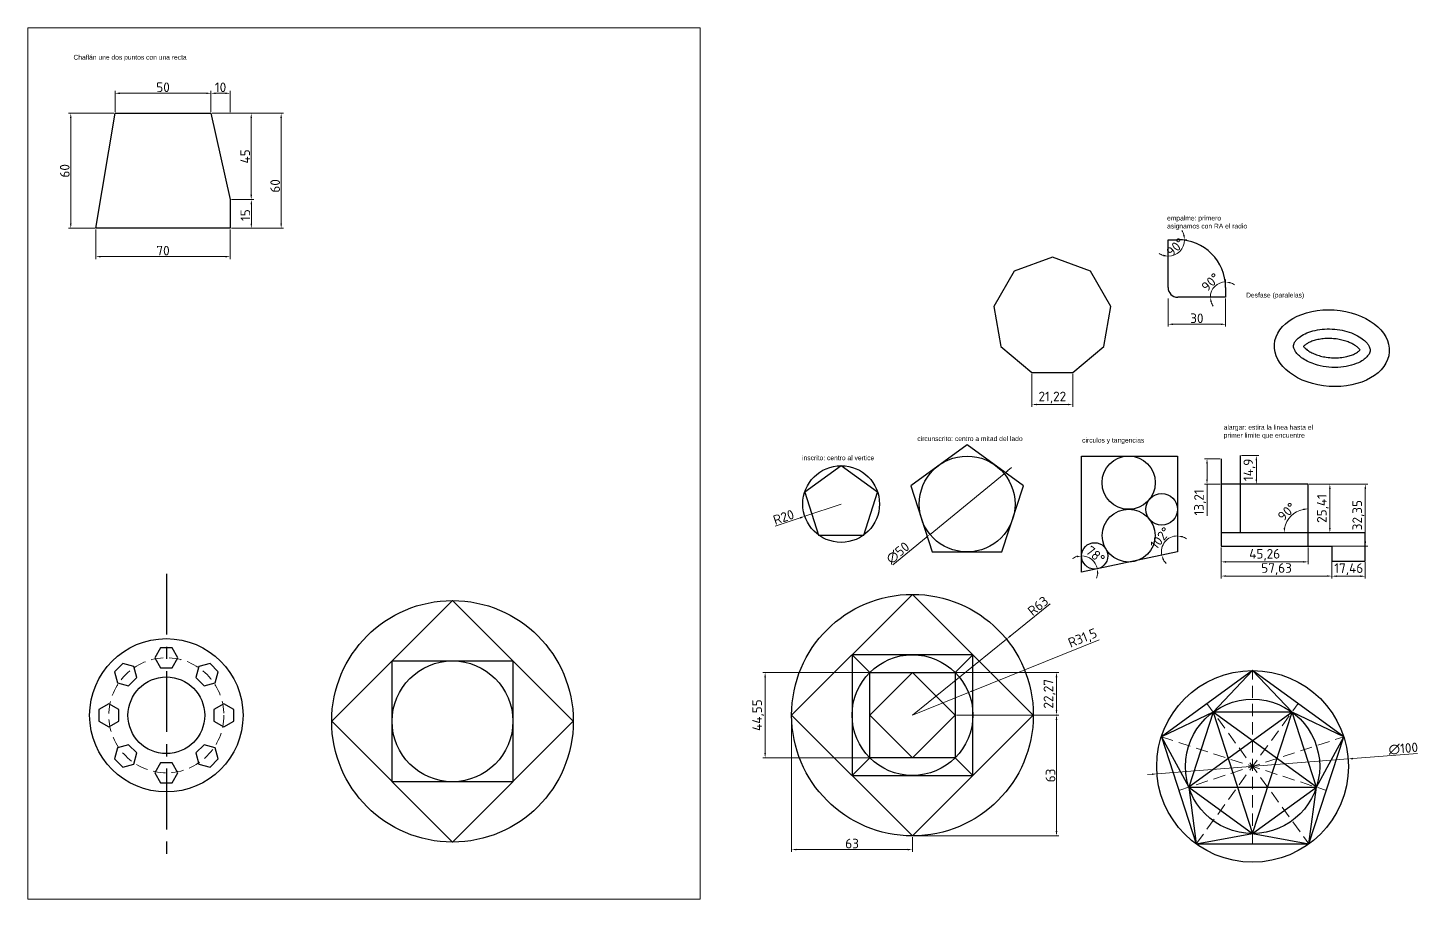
# Model space of a CAD drawing. Header units: millimetres. Extents: x 170 to 2467, y 1 to 695.
# Drawn here: x 758 to 1485, y 30 to 485 of the extents above; entities that cross this region are included whole.
import ezdxf

# ---------------------------------------------------------------- set-up
doc = ezdxf.new("R2010")
doc.units = ezdxf.units.MM
doc.linetypes.add('CENTRO', pattern=[50.8, 31.75, -6.35, 6.35, -6.35])
doc.linetypes.add('LÍNEAS_OCULTAS', pattern=[9.525, 6.35, -3.175])
for name, color, linetype, lineweight in [('Acotacion', 1, 'Continuous', 5), ('formato', 2, 'Continuous', 9), ('Linea Oculta Invisible', 254, 'LÍNEAS_OCULTAS', 20), ('Linea Visible', 7, 'Continuous', 30)]:
    doc.layers.add(name, color=color, linetype=linetype, lineweight=lineweight)
doc.layers.add('Lineas de eje', color=3, linetype='CENTRO')
doc.styles.add('Estilo1', font='arial.ttf')
doc.styles.add('Estilo2', font='ISOCPEUR Regular.ttf')
doc.styles.get("Standard").update_dxf_attribs({"font": 'arial.ttf'})
doc.dimstyles.new('Medios 1-1', dxfattribs={"dimtxt": 5, "dimasz": 2.5, "dimexe": 1.25, "dimexo": 0.625, "dimtad": 1, "dimzin": 9, "dimtxsty": 'Estilo2', "dimcen": 2.5, "dimclrd": 256, "dimclre": 256, "dimclrt": 4, "dimadec": 0, "dimazin": 2, "dimtfac": 1, "dimtmove": 0, "dimatfit": 3, "dimfxl": 1, "dimlwd": -1, "dimlwe": -1, "dimarcsym": 1})

# ---------------------------------------------------------------- blocks, each defined once
blk = doc.blocks.new('*U1')
at = {"layer": 'Lineas de eje'}
blk.add_lwpolyline([(-3, 5.2), (-6, 0), (-3, -5.2), (3, -5.2), (6, 0), (3, 5.2)], close=True, dxfattribs=at)
blk = doc.blocks.new('*U2')
at = {"layer": 'Linea Visible', "color": 0, "linetype": 'ByBlock', "lineweight": -2, "transparency": 16777216}
for p, rotation in [((879.57, 4359.47), 45.00000000000001), ((922, 4359.47), 314.9999999999999), ((870.79, 4338.26), 90), ((930.79, 4338.26), 269.9999999999999), ((879.57, 4317.05), 135), ((922, 4317.05), 225), ((900.79, 4308.26), 180)]:
    blk.add_blockref('*U1', p, dxfattribs=dict(at, rotation=rotation))
blk.add_blockref('*U1', (900.79, 4368.26), dxfattribs=at)
blk = doc.blocks.new('*D3')
at = {"layer": 'Acotacion', "transparency": 16777216}
for p, q in [((1353, 343.75), (1353, 329.02)), ((1383, 343.75), (1383, 329.02)), ((1380.5, 330.27), (1355.5, 330.27))]:
    blk.add_line(p, q, dxfattribs=at)
for points in [[(1355.5, 330.68), (1355.5, 329.85), (1353, 330.27)], [(1380.5, 330.68), (1380.5, 329.85), (1383, 330.27)]]:
    blk.add_solid(points, dxfattribs=at)
at = {"layer": 'Defpoints', "color": 0, "transparency": 16777216}
for p in [(1353, 344.38), (1383, 344.38), (1353, 330.27)]:
    blk.add_point(p, dxfattribs=at)
at = {"layer": 'Acotacion', "color": 4, "transparency": 16777216, "insert": (1368, 333.39), "char_height": 5, "attachment_point": 5, "style": 'Estilo2'}
blk.add_mtext('30', dxfattribs=at)
blk = doc.blocks.new('*D4')
at = {"layer": 'Acotacion', "transparency": 16777216}
for p, q in [((1282.03, 304.4), (1282.03, 287.15)), ((1303.24, 304.4), (1303.24, 287.15)), ((1284.53, 288.4), (1300.74, 288.4))]:
    blk.add_line(p, q, dxfattribs=at)
for points in [[(1284.53, 288.81), (1284.53, 287.98), (1282.03, 288.4)], [(1300.74, 288.81), (1300.74, 287.98), (1303.24, 288.4)]]:
    blk.add_solid(points, dxfattribs=at)
at = {"layer": 'Defpoints', "color": 0, "transparency": 16777216}
for p in [(1282.03, 305.02), (1303.24, 305.02), (1303.24, 288.4)]:
    blk.add_point(p, dxfattribs=at)
at = {"layer": 'Acotacion', "color": 4, "transparency": 16777216, "insert": (1292.64, 292.02), "char_height": 5, "attachment_point": 5, "style": 'Estilo2'}
blk.add_mtext('21,22', dxfattribs=at)
blk = doc.blocks.new('*D5')
at = {"layer": 'Acotacion', "transparency": 16777216}
for p, q in [((1182.51, 236.48), (1163.56, 230.09)), ((1148.17, 224.89), (1161.2, 229.29))]:
    blk.add_line(p, q, dxfattribs=at)
blk.add_solid([(1161.06, 229.68), (1161.33, 228.89), (1163.56, 230.09)], dxfattribs=at)
at = {"layer": 'Defpoints', "color": 0, "transparency": 16777216}
for p in [(1182.51, 236.48), (1163.56, 230.09)]:
    blk.add_point(p, dxfattribs=at)
at = {"layer": 'Acotacion', "color": 4, "transparency": 16777216, "insert": (1152.5, 229.65), "char_height": 5, "attachment_point": 5, "rotation": 18.65019, "style": 'Estilo2'}
blk.add_mtext('R20', dxfattribs=at)
blk = doc.blocks.new('*D6')
at = {"layer": 'Acotacion', "transparency": 16777216}
for p, q in [((853.92, 440.94), (853.92, 452.02)), ((856.42, 450.77), (861.42, 450.77)), ((863.92, 440.94), (863.92, 452.02))]:
    blk.add_line(p, q, dxfattribs=at)
for points in [[(856.42, 451.19), (856.42, 450.36), (853.92, 450.77)], [(861.42, 451.19), (861.42, 450.36), (863.92, 450.77)]]:
    blk.add_solid(points, dxfattribs=at)
at = {"layer": 'Defpoints', "color": 0, "transparency": 16777216}
for p in [(863.92, 450.77), (853.92, 440.32), (863.92, 440.32)]:
    blk.add_point(p, dxfattribs=at)
at = {"layer": 'Acotacion', "color": 4, "transparency": 16777216, "insert": (858.92, 453.9), "char_height": 5, "attachment_point": 5, "style": 'Estilo2'}
blk.add_mtext('10', dxfattribs=at)
blk = doc.blocks.new('*D7')
at = {"layer": 'Acotacion', "transparency": 16777216}
for p, q in [((854.54, 440.32), (876.15, 440.32)), ((874.9, 437.82), (874.9, 397.82)), ((864.54, 395.32), (876.15, 395.32))]:
    blk.add_line(p, q, dxfattribs=at)
for points in [[(874.48, 437.82), (875.32, 437.82), (874.9, 440.32)], [(874.48, 397.82), (875.32, 397.82), (874.9, 395.32)]]:
    blk.add_solid(points, dxfattribs=at)
at = {"layer": 'Defpoints', "color": 0, "transparency": 16777216}
for p in [(853.92, 440.32), (863.92, 395.32), (874.9, 395.32)]:
    blk.add_point(p, dxfattribs=at)
at = {"layer": 'Acotacion', "color": 4, "transparency": 16777216, "insert": (871.77, 417.82), "char_height": 5, "attachment_point": 5, "rotation": 90, "style": 'Estilo2'}
blk.add_mtext('45', dxfattribs=at)
blk = doc.blocks.new('*D8')
at = {"layer": 'Acotacion', "transparency": 16777216}
for p, q in [((857.13, 440.32), (891.76, 440.32)), ((890.51, 437.82), (890.51, 382.82)), ((867.13, 380.32), (891.76, 380.32))]:
    blk.add_line(p, q, dxfattribs=at)
for points in [[(890.09, 437.82), (890.93, 437.82), (890.51, 440.32)], [(890.09, 382.82), (890.93, 382.82), (890.51, 380.32)]]:
    blk.add_solid(points, dxfattribs=at)
at = {"layer": 'Defpoints', "color": 0, "transparency": 16777216}
for p in [(856.5, 440.32), (866.5, 380.32), (890.51, 380.32)]:
    blk.add_point(p, dxfattribs=at)
at = {"layer": 'Acotacion', "color": 4, "transparency": 16777216, "insert": (887.38, 402.45), "char_height": 5, "attachment_point": 5, "rotation": 90, "style": 'Estilo2'}
blk.add_mtext('60', dxfattribs=at)
blk = doc.blocks.new('*D9')
at = {"layer": 'Acotacion', "transparency": 16777216}
for p, q in [((864.54, 395.32), (876.22, 395.32)), ((874.97, 392.82), (874.97, 382.82)), ((864.54, 380.32), (876.22, 380.32))]:
    blk.add_line(p, q, dxfattribs=at)
for points in [[(874.56, 392.82), (875.39, 392.82), (874.97, 395.32)], [(874.56, 382.82), (875.39, 382.82), (874.97, 380.32)]]:
    blk.add_solid(points, dxfattribs=at)
at = {"layer": 'Defpoints', "color": 0, "transparency": 16777216}
for p in [(863.92, 395.32), (863.92, 380.32), (874.97, 380.32)]:
    blk.add_point(p, dxfattribs=at)
at = {"layer": 'Acotacion', "color": 4, "transparency": 16777216, "insert": (871.85, 387.2), "char_height": 5, "attachment_point": 5, "rotation": 90, "style": 'Estilo2'}
blk.add_mtext('15', dxfattribs=at)
blk = doc.blocks.new('*D10')
at = {"layer": 'Acotacion', "transparency": 16777216}
for p, q in [((793.92, 379.69), (793.92, 364.3)), ((863.92, 379.69), (863.92, 364.3)), ((796.42, 365.55), (861.42, 365.55))]:
    blk.add_line(p, q, dxfattribs=at)
for points in [[(796.42, 365.97), (796.42, 365.14), (793.92, 365.55)], [(861.42, 365.97), (861.42, 365.14), (863.92, 365.55)]]:
    blk.add_solid(points, dxfattribs=at)
at = {"layer": 'Defpoints', "color": 0, "transparency": 16777216}
for p in [(793.92, 380.32), (863.92, 380.32), (863.92, 365.55)]:
    blk.add_point(p, dxfattribs=at)
at = {"layer": 'Acotacion', "color": 4, "transparency": 16777216, "insert": (828.92, 368.68), "char_height": 5, "attachment_point": 5, "style": 'Estilo2'}
blk.add_mtext('70', dxfattribs=at)
blk = doc.blocks.new('*D11')
at = {"layer": 'Acotacion', "transparency": 16777216}
for p, q in [((803.29, 440.32), (779.56, 440.32)), ((780.81, 382.82), (780.81, 437.82)), ((793.29, 380.32), (779.56, 380.32))]:
    blk.add_line(p, q, dxfattribs=at)
for points in [[(780.39, 437.82), (781.22, 437.82), (780.81, 440.32)], [(780.39, 382.82), (781.22, 382.82), (780.81, 380.32)]]:
    blk.add_solid(points, dxfattribs=at)
at = {"layer": 'Defpoints', "color": 0, "transparency": 16777216}
for p in [(780.81, 440.32), (803.92, 440.32), (793.92, 380.32)]:
    blk.add_point(p, dxfattribs=at)
at = {"layer": 'Acotacion', "color": 4, "transparency": 16777216, "insert": (777.68, 410.32), "char_height": 5, "attachment_point": 5, "rotation": 90, "style": 'Estilo2'}
blk.add_mtext('60', dxfattribs=at)
blk = doc.blocks.new('*D12')
at = {"layer": 'Acotacion', "transparency": 16777216}
for p, q in [((803.92, 440.94), (803.92, 452.02)), ((806.42, 450.77), (851.42, 450.77)), ((853.92, 440.94), (853.92, 452.02))]:
    blk.add_line(p, q, dxfattribs=at)
for points in [[(806.42, 451.19), (806.42, 450.36), (803.92, 450.77)], [(851.42, 451.19), (851.42, 450.36), (853.92, 450.77)]]:
    blk.add_solid(points, dxfattribs=at)
at = {"layer": 'Defpoints', "color": 0, "transparency": 16777216}
for p in [(853.92, 450.77), (803.92, 440.32), (853.92, 440.32)]:
    blk.add_point(p, dxfattribs=at)
at = {"layer": 'Acotacion', "color": 4, "transparency": 16777216, "insert": (828.92, 453.9), "char_height": 5, "attachment_point": 5, "style": 'Estilo2'}
blk.add_mtext('50', dxfattribs=at)
blk = doc.blocks.new('*D13')
at = {"layer": 'Acotacion', "transparency": 16777216}
for p, q in [((1269.49, 253.9), (1271.42, 255.48)), ((1267.55, 252.32), (1228.86, 220.65)), ((1209.52, 204.83), (1226.92, 219.07))]:
    blk.add_line(p, q, dxfattribs=at)
for points in [[(1269.22, 254.22), (1269.75, 253.58), (1267.55, 252.32)], [(1226.66, 219.39), (1227.18, 218.75), (1228.86, 220.65)]]:
    blk.add_solid(points, dxfattribs=at)
at = {"layer": 'Defpoints', "color": 0, "transparency": 16777216}
for p in [(1267.55, 252.32), (1228.86, 220.65)]:
    blk.add_point(p, dxfattribs=at)
at = {"layer": 'Acotacion', "color": 4, "transparency": 16777216, "insert": (1212.08, 210.97), "char_height": 5, "attachment_point": 5, "rotation": 39.28904, "style": 'Estilo2'}
blk.add_mtext('∅50', dxfattribs=at)
blk = doc.blocks.new('*D14')
at = {"layer": 'Acotacion', "transparency": 16777216}
for p, q in [((1291.52, 184.42), (1270.64, 167.54)), ((1219.71, 126.35), (1268.7, 165.97))]:
    blk.add_line(p, q, dxfattribs=at)
blk.add_solid([(1270.38, 167.86), (1270.9, 167.22), (1268.7, 165.97)], dxfattribs=at)
at = {"layer": 'Defpoints', "color": 0, "transparency": 16777216}
for p in [(1268.7, 165.97), (1219.71, 126.35)]:
    blk.add_point(p, dxfattribs=at)
at = {"layer": 'Acotacion', "color": 4, "transparency": 16777216, "insert": (1285.18, 183.32), "char_height": 5, "attachment_point": 5, "rotation": 38.96182, "style": 'Estilo2'}
blk.add_mtext('R63', dxfattribs=at)
blk = doc.blocks.new('*D16')
at = {"layer": 'Acotacion', "transparency": 16777216}
for p, q in [((1380.73, 213.87), (1380.73, 197.65)), ((1438.36, 213.87), (1438.36, 197.65)), ((1383.23, 198.9), (1435.86, 198.9))]:
    blk.add_line(p, q, dxfattribs=at)
for points in [[(1383.23, 199.32), (1383.23, 198.49), (1380.73, 198.9)], [(1435.86, 199.32), (1435.86, 198.49), (1438.36, 198.9)]]:
    blk.add_solid(points, dxfattribs=at)
at = {"layer": 'Defpoints', "color": 0, "transparency": 16777216}
for p in [(1380.73, 214.49), (1438.36, 214.49), (1438.36, 198.9)]:
    blk.add_point(p, dxfattribs=at)
at = {"layer": 'Acotacion', "color": 4, "transparency": 16777216, "insert": (1409.54, 202.53), "char_height": 5, "attachment_point": 5, "style": 'Estilo2'}
blk.add_mtext('57,63', dxfattribs=at)
blk = doc.blocks.new('*D17')
at = {"layer": 'Acotacion', "transparency": 16777216}
for p, q in [((1438.36, 206.07), (1438.36, 197.58)), ((1455.82, 206.07), (1455.82, 197.58)), ((1453.32, 198.83), (1440.86, 198.83))]:
    blk.add_line(p, q, dxfattribs=at)
for points in [[(1440.86, 199.24), (1440.86, 198.41), (1438.36, 198.83)], [(1453.32, 199.24), (1453.32, 198.41), (1455.82, 198.83)]]:
    blk.add_solid(points, dxfattribs=at)
at = {"layer": 'Defpoints', "color": 0, "transparency": 16777216}
for p in [(1438.36, 206.7), (1455.82, 206.7), (1438.36, 198.83)]:
    blk.add_point(p, dxfattribs=at)
at = {"layer": 'Acotacion', "color": 4, "transparency": 16777216, "insert": (1447.2, 202.45), "char_height": 5, "attachment_point": 5, "style": 'Estilo2'}
blk.add_mtext('17,46', dxfattribs=at)
blk = doc.blocks.new('*D22')
at = {"layer": 'Acotacion', "transparency": 16777216}
for p, q in [((1156.71, 125.73), (1156.71, 54.97)), ((1219.71, 62.73), (1219.71, 54.97)), ((1159.21, 56.22), (1217.21, 56.22))]:
    blk.add_line(p, q, dxfattribs=at)
for points in [[(1159.21, 56.63), (1159.21, 55.8), (1156.71, 56.22)], [(1217.21, 56.63), (1217.21, 55.8), (1219.71, 56.22)]]:
    blk.add_solid(points, dxfattribs=at)
at = {"layer": 'Defpoints', "color": 0, "transparency": 16777216}
for p in [(1156.71, 126.35), (1219.71, 63.35), (1219.71, 56.22)]:
    blk.add_point(p, dxfattribs=at)
at = {"layer": 'Acotacion', "color": 4, "transparency": 16777216, "insert": (1188.21, 59.34), "char_height": 5, "attachment_point": 5, "style": 'Estilo2'}
blk.add_mtext('63', dxfattribs=at)
blk = doc.blocks.new('*D23')
at = {"layer": 'Acotacion', "transparency": 16777216}
for p, q in [((1283.34, 126.35), (1296.06, 126.35)), ((1294.81, 65.85), (1294.81, 123.85)), ((1220.34, 63.35), (1296.06, 63.35))]:
    blk.add_line(p, q, dxfattribs=at)
for points in [[(1294.39, 123.85), (1295.22, 123.85), (1294.81, 126.35)], [(1294.39, 65.85), (1295.22, 65.85), (1294.81, 63.35)]]:
    blk.add_solid(points, dxfattribs=at)
at = {"layer": 'Defpoints', "color": 0, "transparency": 16777216}
for p in [(1282.71, 126.35), (1294.81, 126.35), (1219.71, 63.35)]:
    blk.add_point(p, dxfattribs=at)
at = {"layer": 'Acotacion', "color": 4, "transparency": 16777216, "insert": (1291.68, 94.85), "char_height": 5, "attachment_point": 5, "rotation": 90, "style": 'Estilo2'}
blk.add_mtext('63', dxfattribs=at)
blk = doc.blocks.new('*D24')
at = {"layer": 'Acotacion', "transparency": 16777216}
for p, q in [((1220.34, 148.63), (1296.06, 148.63)), ((1294.81, 128.85), (1294.81, 146.13)), ((1242.61, 126.35), (1296.06, 126.35))]:
    blk.add_line(p, q, dxfattribs=at)
for points in [[(1294.39, 146.13), (1295.22, 146.13), (1294.81, 148.63)], [(1294.39, 128.85), (1295.22, 128.85), (1294.81, 126.35)]]:
    blk.add_solid(points, dxfattribs=at)
at = {"layer": 'Defpoints', "color": 0, "transparency": 16777216}
for p in [(1219.71, 148.63), (1294.81, 148.63), (1241.98, 126.35)]:
    blk.add_point(p, dxfattribs=at)
at = {"layer": 'Acotacion', "color": 4, "transparency": 16777216, "insert": (1291.18, 137.49), "char_height": 5, "attachment_point": 5, "rotation": 90, "style": 'Estilo2'}
blk.add_mtext('22,27', dxfattribs=at)
blk = doc.blocks.new('*D25')
at = {"layer": 'Acotacion', "transparency": 16777216}
for p, q in [((1317.14, 165.69), (1251.24, 139.08)), ((1219.71, 126.35), (1248.92, 138.15))]:
    blk.add_line(p, q, dxfattribs=at)
blk.add_solid([(1251.08, 139.47), (1251.39, 138.7), (1248.92, 138.15)], dxfattribs=at)
at = {"layer": 'Defpoints', "color": 0, "transparency": 16777216}
for p in [(1248.92, 138.15), (1219.71, 126.35)]:
    blk.add_point(p, dxfattribs=at)
at = {"layer": 'Acotacion', "color": 4, "transparency": 16777216, "insert": (1308.59, 166.15), "char_height": 5, "attachment_point": 5, "rotation": 21.9845, "style": 'Estilo2'}
blk.add_mtext('R31,5', dxfattribs=at)
blk = doc.blocks.new('*D26')
at = {"layer": 'Acotacion', "transparency": 16777216}
for p, q in [((1196.81, 148.63), (1141.64, 148.63)), ((1142.89, 106.58), (1142.89, 146.13)), ((1196.81, 104.08), (1141.64, 104.08))]:
    blk.add_line(p, q, dxfattribs=at)
for points in [[(1142.47, 146.13), (1143.3, 146.13), (1142.89, 148.63)], [(1142.47, 106.58), (1143.3, 106.58), (1142.89, 104.08)]]:
    blk.add_solid(points, dxfattribs=at)
at = {"layer": 'Defpoints', "color": 0, "transparency": 16777216}
for p in [(1142.89, 148.63), (1197.44, 148.63), (1197.44, 104.08)]:
    blk.add_point(p, dxfattribs=at)
at = {"layer": 'Acotacion', "color": 4, "transparency": 16777216, "insert": (1139.26, 126.35), "char_height": 5, "attachment_point": 5, "rotation": 90, "style": 'Estilo2'}
blk.add_mtext('44,55', dxfattribs=at)
blk = doc.blocks.new('*D27')
at = {"layer": 'Acotacion', "transparency": 16777216}
for p, q in [((1426.61, 246.84), (1438.6, 246.84)), ((1437.35, 244.34), (1437.35, 223.93)), ((1426.61, 221.43), (1438.6, 221.43))]:
    blk.add_line(p, q, dxfattribs=at)
for points in [[(1436.94, 244.34), (1437.77, 244.34), (1437.35, 246.84)], [(1436.94, 223.93), (1437.77, 223.93), (1437.35, 221.43)]]:
    blk.add_solid(points, dxfattribs=at)
at = {"layer": 'Defpoints', "color": 0, "transparency": 16777216}
for p in [(1425.98, 246.84), (1425.98, 221.43), (1437.35, 221.43)]:
    blk.add_point(p, dxfattribs=at)
at = {"layer": 'Acotacion', "color": 4, "transparency": 16777216, "insert": (1433.73, 234.14), "char_height": 5, "attachment_point": 5, "rotation": 90, "style": 'Estilo2'}
blk.add_mtext('25,41', dxfattribs=at)
blk = doc.blocks.new('*D28')
at = {"layer": 'Acotacion', "transparency": 16777216}
for p, q in [((1426.61, 246.84), (1457.07, 246.84)), ((1455.82, 244.34), (1455.82, 216.99)), ((1426.61, 214.49), (1457.07, 214.49))]:
    blk.add_line(p, q, dxfattribs=at)
for points in [[(1455.4, 244.34), (1456.23, 244.34), (1455.82, 246.84)], [(1455.4, 216.99), (1456.23, 216.99), (1455.82, 214.49)]]:
    blk.add_solid(points, dxfattribs=at)
at = {"layer": 'Defpoints', "color": 0, "transparency": 16777216}
for p in [(1425.98, 246.84), (1425.98, 214.49), (1455.82, 214.49)]:
    blk.add_point(p, dxfattribs=at)
at = {"layer": 'Acotacion', "color": 4, "transparency": 16777216, "insert": (1452.19, 230.67), "char_height": 5, "attachment_point": 5, "rotation": 90, "style": 'Estilo2'}
blk.add_mtext('32,35', dxfattribs=at)
blk = doc.blocks.new('*D29')
at = {"layer": 'Acotacion', "transparency": 16777216}
for p, q in [((1380.73, 213.87), (1380.73, 205.06)), ((1425.98, 213.87), (1425.98, 205.06)), ((1383.23, 206.31), (1423.48, 206.31))]:
    blk.add_line(p, q, dxfattribs=at)
for points in [[(1383.23, 206.73), (1383.23, 205.9), (1380.73, 206.31)], [(1423.48, 206.73), (1423.48, 205.9), (1425.98, 206.31)]]:
    blk.add_solid(points, dxfattribs=at)
at = {"layer": 'Defpoints', "color": 0, "transparency": 16777216}
for p in [(1380.73, 214.49), (1425.98, 214.49), (1425.98, 206.31)]:
    blk.add_point(p, dxfattribs=at)
at = {"layer": 'Acotacion', "color": 4, "transparency": 16777216, "insert": (1403.36, 209.94), "char_height": 5, "attachment_point": 5, "style": 'Estilo2'}
blk.add_mtext('45,26', dxfattribs=at)
blk = doc.blocks.new('*D30')
at = {"layer": 'Acotacion', "transparency": 16777216}
for p, q in [((1391.35, 261.75), (1400.26, 261.75)), ((1399.01, 259.25), (1399.01, 249.34)), ((1391.35, 246.84), (1400.26, 246.84))]:
    blk.add_line(p, q, dxfattribs=at)
for points in [[(1398.6, 259.25), (1399.43, 259.25), (1399.01, 261.75)], [(1398.6, 249.34), (1399.43, 249.34), (1399.01, 246.84)]]:
    blk.add_solid(points, dxfattribs=at)
at = {"layer": 'Defpoints', "color": 0, "transparency": 16777216}
for p in [(1390.73, 261.75), (1390.73, 246.84), (1399.01, 246.84)]:
    blk.add_point(p, dxfattribs=at)
at = {"layer": 'Acotacion', "color": 4, "transparency": 16777216, "insert": (1395.39, 254.29), "char_height": 5, "attachment_point": 5, "rotation": 90, "style": 'Estilo2'}
blk.add_mtext('14,9', dxfattribs=at)
blk = doc.blocks.new('*D31')
at = {"layer": 'Acotacion', "transparency": 16777216}
for p, q in [((1380.1, 260.05), (1372.04, 260.05)), ((1373.29, 257.55), (1373.29, 249.34)), ((1380.1, 246.84), (1372.04, 246.84)), ((1373.29, 246.84), (1373.29, 230.34))]:
    blk.add_line(p, q, dxfattribs=at)
for points in [[(1372.88, 257.55), (1373.71, 257.55), (1373.29, 260.05)], [(1372.88, 249.34), (1373.71, 249.34), (1373.29, 246.84)]]:
    blk.add_solid(points, dxfattribs=at)
at = {"layer": 'Defpoints', "color": 0, "transparency": 16777216}
for p in [(1380.73, 260.05), (1373.29, 246.84), (1380.73, 246.84)]:
    blk.add_point(p, dxfattribs=at)
at = {"layer": 'Acotacion', "color": 4, "transparency": 16777216, "insert": (1369.67, 237.34), "char_height": 5, "attachment_point": 5, "rotation": 90, "style": 'Estilo2'}
blk.add_mtext('13,21', dxfattribs=at)
blk = doc.blocks.new('*D33')
at = {"layer": 'Acotacion', "transparency": 16777216}
blk.add_arc((1425.98, 221.43), 12.51, 101.46499, 168.53501, dxfattribs=at)
for points in [[(1423.45, 234.11), (1423.54, 233.28), (1425.98, 233.95)], [(1414.13, 223.88), (1413.3, 223.96), (1413.47, 221.43)]]:
    blk.add_solid(points, dxfattribs=at)
at = {"layer": 'Defpoints', "color": 0, "transparency": 16777216}
for p in [(1425.98, 246.84), (1419.73, 232.27), (1380.73, 221.43), (1455.82, 221.43), (1425.98, 214.49)]:
    blk.add_point(p, dxfattribs=at)
at = {"layer": 'Acotacion', "color": 4, "transparency": 16777216, "insert": (1414.92, 232.49), "char_height": 5, "attachment_point": 5, "rotation": 45, "style": 'Estilo2'}
blk.add_mtext('90°', dxfattribs=at)
blk = doc.blocks.new('*D34')
at = {"layer": 'Acotacion', "transparency": 16777216}
for start, end in [(90, 191.89252), (55.60594, 72.80297), (209.08955, 226.28658)]:
    blk.add_arc((1357.84, 211.49), 8.36, start, end, dxfattribs=at)
for points in [[(1360.25, 219.06), (1360.37, 219.89), (1357.84, 219.85)], [(1350.14, 207.28), (1350.92, 207.57), (1349.66, 209.77)]]:
    blk.add_solid(points, dxfattribs=at)
at = {"layer": 'Defpoints', "color": 0, "transparency": 16777216}
for p in [(1357.84, 261.49), (1353.17, 218.42), (1357.84, 211.49), (1357.84, 211.49), (1307.84, 200.96)]:
    blk.add_point(p, dxfattribs=at)
at = {"layer": 'Acotacion', "color": 4, "transparency": 16777216, "insert": (1348.92, 218.73), "char_height": 5, "attachment_point": 5, "rotation": 50.94626, "style": 'Estilo2'}
blk.add_mtext('102°', dxfattribs=at)
blk = doc.blocks.new('*D35')
at = {"layer": 'Acotacion', "transparency": 16777216}
for start, end in [(106.98337, 123.96674), (11.89252, 90), (337.92578, 354.90915)]:
    blk.add_arc((1307.84, 200.96), 8.47, start, end, dxfattribs=at)
for points in [[(1305.31, 209.47), (1305.43, 208.64), (1307.84, 209.42)], [(1315.86, 200.18), (1316.69, 200.23), (1316.12, 202.7)]]:
    blk.add_solid(points, dxfattribs=at)
at = {"layer": 'Defpoints', "color": 0, "transparency": 16777216}
for p in [(1307.84, 261.49), (1357.84, 211.49), (1314.52, 206.16), (1307.84, 200.96), (1307.84, 200.96)]:
    blk.add_point(p, dxfattribs=at)
at = {"layer": 'Acotacion', "color": 4, "transparency": 16777216, "insert": (1315.14, 209.96), "char_height": 5, "attachment_point": 5, "rotation": 320.94626, "style": 'Estilo2'}
blk.add_mtext('78°', dxfattribs=at)
blk = doc.blocks.new('*D36')
at = {"layer": 'Acotacion', "transparency": 16777216}
blk.add_line((1383, 350), (1383, 353.61), dxfattribs=at)
for start, end in [(90, 180), (53.95596, 71.97798), (198.02202, 216.04404)]:
    blk.add_arc((1383, 344.38), 7.98, start, end, dxfattribs=at)
for points in [[(1385.4, 351.56), (1385.53, 352.38), (1383, 352.36)], [(1374.99, 341.84), (1375.82, 341.97), (1375.01, 344.38)]]:
    blk.add_solid(points, dxfattribs=at)
at = {"layer": 'Defpoints', "color": 0, "transparency": 16777216}
for p in [(1379.01, 351.29), (1383, 349.38), (1358, 344.38), (1383, 344.38), (1383, 344.38)]:
    blk.add_point(p, dxfattribs=at)
at = {"layer": 'Acotacion', "color": 4, "transparency": 16777216, "insert": (1375.14, 352.23), "char_height": 5, "attachment_point": 5, "rotation": 45, "style": 'Estilo2'}
blk.add_mtext('90°', dxfattribs=at)
blk = doc.blocks.new('*D37')
at = {"layer": 'Acotacion', "transparency": 16777216}
blk.add_line((1358.62, 374.38), (1362.83, 374.38), dxfattribs=at)
for start, end in [(16.74372, 33.48745), (270, 0), (236.51255, 253.25628)]:
    blk.add_arc((1353, 374.38), 8.59, start, end, dxfattribs=at)
for points in [[(1361.63, 376.91), (1360.8, 376.79), (1361.58, 374.38)], [(1350.58, 366.57), (1350.46, 365.75), (1353, 365.79)]]:
    blk.add_solid(points, dxfattribs=at)
at = {"layer": 'Defpoints', "color": 0, "transparency": 16777216}
for p in [(1353, 374.38), (1353, 374.38), (1358, 374.38), (1357.29, 366.94), (1353, 349.38)]:
    blk.add_point(p, dxfattribs=at)
at = {"layer": 'Acotacion', "color": 4, "transparency": 16777216, "insert": (1356.86, 370.52), "char_height": 5, "attachment_point": 5, "rotation": 45, "style": 'Estilo2'}
blk.add_mtext('90°', dxfattribs=at)
blk = doc.blocks.new('*D56')
at = {"layer": 'Acotacion', "transparency": 16777216}
for p, q in [((1347.19, 95.71), (1446.89, 103.5)), ((1482.97, 106.32), (1449.38, 103.7)), ((1344.7, 95.52), (1342.21, 95.32))]:
    blk.add_line(p, q, dxfattribs=at)
for points in [[(1449.35, 104.11), (1449.41, 103.28), (1446.89, 103.5)], [(1344.67, 95.93), (1344.73, 95.1), (1347.19, 95.71)]]:
    blk.add_solid(points, dxfattribs=at)
at = {"layer": 'Defpoints', "color": 0, "transparency": 16777216}
for p in [(1446.89, 103.5), (1347.19, 95.71)]:
    blk.add_point(p, dxfattribs=at)
at = {"layer": 'Acotacion', "color": 4, "transparency": 16777216, "insert": (1475.62, 108.88), "char_height": 5, "attachment_point": 5, "rotation": 4.46919, "style": 'Estilo2'}
blk.add_mtext('∅100', dxfattribs=at)

msp = doc.modelspace()

# ---------------------------------------------------------------- linework, layer by layer
for p, q in [((979.859, 186.123), (916.859, 123.123)), ((1042.859, 123.123), (979.859, 186.123)), ((948.359, 154.623), (1011.359, 154.623)), ((948.359, 91.623), (948.359, 154.623)), ((1011.359, 154.623), (1011.359, 91.623)), ((916.859, 123.123), (979.859, 60.123)), ((979.859, 60.123), (1042.859, 123.123)), ((1011.359, 91.623), (948.359, 91.623))]:
    msp.add_line(p, q)
for radius in [63, 31.5]:
    msp.add_circle((979.859, 123.123), radius)
at = {"layer": 'Acotacion'}
msp.add_lwpolyline([(758.441, 484.908), (1109.055, 484.908), (1109.055, 30.346), (758.441, 30.346)], close=True, dxfattribs=at)
at = {"layer": 'Linea Oculta Invisible'}
for p, q in [((1397.039, 59.156), (1397.039, 149.607)), ((1367.65, 59.156), (1420.815, 132.333)), ((1373.262, 132.333), (1426.428, 59.156)), ((1349.486, 115.058), (1435.51, 87.107)), ((1358.568, 87.107), (1444.592, 115.058))]:
    msp.add_line(p, q, dxfattribs=at)
msp.add_circle((830.652, 126.255), 30, dxfattribs=at)
at = {"layer": 'Linea Visible'}
for p, q in [((793.916, 380.316), (803.916, 440.316)), ((803.916, 440.316), (853.916, 440.316)), ((853.916, 440.316), (863.916, 395.316)), ((863.916, 395.316), (863.916, 380.316)), ((863.916, 380.316), (793.916, 380.316)), ((1352.996, 374.379), (1357.996, 374.379)), ((1352.996, 349.379), (1352.996, 374.379)), ((1382.996, 349.379), (1382.996, 344.379)), ((1382.996, 344.379), (1357.996, 344.379)), ((1390.727, 221.435), (1390.727, 261.745)), ((1380.727, 260.052), (1380.727, 214.49)), ((1425.984, 246.841), (1380.727, 246.841)), ((1425.984, 246.841), (1404.118, 246.841)), ((1425.984, 214.49), (1425.984, 246.841)), ((1455.816, 221.435), (1380.727, 221.435)), ((1455.816, 206.699), (1455.816, 221.435)), ((1380.727, 214.49), (1438.357, 214.49)), ((1438.357, 214.49), (1438.357, 206.699)), ((1438.357, 206.699), (1455.816, 206.699)), ((1188.211, 157.854), (1197.437, 148.628)), ((1251.211, 157.854), (1241.985, 148.628)), ((1397.039, 149.607), (1376.466, 127.923)), ((1417.611, 127.923), (1397.039, 149.607)), ((1376.466, 127.923), (1349.486, 115.058)), ((1417.611, 127.923), (1363.752, 88.792)), ((1376.466, 127.923), (1397.039, 64.607)), ((1430.326, 88.792), (1376.466, 127.923)), ((1397.039, 64.607), (1417.611, 127.923)), ((1444.592, 115.058), (1417.611, 127.923)), ((1349.486, 115.058), (1363.752, 88.792)), ((1430.326, 88.792), (1444.592, 115.058)), ((1197.437, 104.081), (1188.211, 94.854)), ((1241.985, 104.081), (1251.211, 94.854)), ((1363.752, 88.792), (1367.65, 59.156)), ((1363.752, 88.792), (1430.326, 88.792)), ((1426.428, 59.156), (1430.326, 88.792)), ((1367.65, 59.156), (1397.039, 64.607)), ((1397.039, 64.607), (1426.428, 59.156))]:
    msp.add_line(p, q, dxfattribs=at)
for points in [[(1292.636, 365.188), (1272.698, 357.931), (1262.089, 339.556), (1265.773, 318.66), (1282.027, 305.022), (1303.245, 305.022), (1319.499, 318.66), (1323.183, 339.556), (1312.574, 357.931)], [(1248.205, 267.386), (1218.815, 246.033), (1230.041, 211.484), (1266.368, 211.484), (1277.594, 246.033)], [(1182.514, 256.484), (1163.493, 242.665), (1170.758, 220.304), (1194.27, 220.304), (1201.535, 242.665)], [(1307.84, 261.489), (1357.84, 261.489), (1357.84, 211.489), (1307.84, 200.959)], [(1219.711, 189.354), (1156.711, 126.354), (1219.711, 63.354), (1282.711, 126.354)], [(1188.211, 157.854), (1188.211, 94.854), (1251.211, 94.854), (1251.211, 157.854)], [(1197.437, 148.628), (1241.985, 148.628), (1241.985, 104.081), (1197.437, 104.081)], [(1219.711, 148.628), (1197.437, 126.354), (1219.711, 104.081), (1241.985, 126.354)], [(1397.039, 149.607), (1349.486, 115.058), (1367.65, 59.156), (1426.428, 59.156), (1444.592, 115.058)], [(1376.466, 127.923), (1363.752, 88.792), (1397.039, 64.607), (1430.326, 88.792), (1417.611, 127.923)]]:
    msp.add_lwpolyline(points, close=True, dxfattribs=at)
for centre, radius in [((1182.514, 236.484), 20), ((1248.205, 236.484), 25), ((1332.443, 247.631), 13.864), ((1349.619, 233.748), 8.221), ((1332.443, 219.998), 13.78), ((1314.708, 209.424), 6.868), ((1219.711, 126.354), 63), ((830.652, 126.255), 40), ((1219.711, 126.354), 31.5), ((830.652, 126.255), 20), ((1397.039, 99.607), 50), ((1397.039, 99.607), 35)]:
    msp.add_circle(centre, radius, dxfattribs=at)
for radius, start, end in [(25, 0, 90), (5, 180, 270)]:
    msp.add_arc((1357.996, 349.379), radius, start, end, dxfattribs=at)
msp.add_ellipse((1438.37, 317.787), major_axis=(29.936, -1.954), ratio=0.6666667, dxfattribs=at)
for points, knots in [([(1458.328, 316.485), (1458.344, 316.731), (1458.334, 316.98), (1458.248, 317.533), (1458.17, 317.838), (1457.907, 318.528), (1457.721, 318.913), (1457.201, 319.752), (1456.867, 320.206), (1456.03, 321.151), (1455.527, 321.641), (1454.041, 322.881), (1452.943, 323.629), (1450.41, 325), (1448.975, 325.623), (1445.874, 326.662), (1444.208, 327.077), (1440.771, 327.652), (1438.999, 327.812), (1435.484, 327.862), (1433.74, 327.752), (1430.413, 327.282), (1428.83, 326.921), (1425.946, 326.007), (1424.645, 325.452), (1422.42, 324.247), (1421.497, 323.596), (1420.186, 322.445), (1419.731, 321.94), (1419.055, 321.018), (1418.832, 320.603), (1418.537, 319.87), (1418.461, 319.552), (1418.392, 318.933), (1418.398, 318.629), (1418.514, 317.929), (1418.628, 317.532), (1419.044, 316.608), (1419.35, 316.083), (1420.216, 314.947), (1420.777, 314.339), (1422.169, 313.111), (1422.998, 312.493), (1424.9, 311.318), (1425.972, 310.76), (1428.307, 309.76), (1429.57, 309.317), (1432.792, 308.426), (1434.817, 308.059), (1438.923, 307.69), (1441.002, 307.689), (1445, 308.045), (1446.918, 308.402), (1450.393, 309.399), (1451.948, 310.039), (1454.252, 311.294), (1455.104, 311.881), (1456.472, 313.036), (1456.987, 313.602), (1457.672, 314.54), (1457.884, 314.929), (1458.176, 315.62), (1458.256, 315.924), (1458.313, 316.305), (1458.322, 316.395), (1458.328, 316.485)], [0, 0, 0, 0, 0.1480913, 0.1480913, 0.2961825, 0.2961825, 0.4442738, 0.4442738, 0.5923651, 0.5923651, 0.7404563, 0.7404563, 0.9671503, 0.9671503, 1.1938443, 1.1938443, 1.4205382, 1.4205382, 1.6472322, 1.6472322, 1.8739261, 1.8739261, 2.1006201, 2.1006201, 2.3273141, 2.3273141, 2.554008, 2.554008, 2.7396793, 2.7396793, 2.9253506, 2.9253506, 3.1110219, 3.1110219, 3.2966931, 3.2966931, 3.4823644, 3.4823644, 3.6680357, 3.6680357, 3.853707, 3.853707, 4.0393782, 4.0393782, 4.2250495, 4.2250495, 4.4107208, 4.4107208, 4.675886, 4.675886, 4.9410512, 4.9410512, 5.2062164, 5.2062164, 5.4713816, 5.4713816, 5.6774171, 5.6774171, 5.8834526, 5.8834526, 6.0562145, 6.0562145, 6.2289764, 6.2289764, 6.2831853, 6.2831853, 6.2831853, 6.2831853]), ([(1453.129, 316.824), (1453.004, 317.008), (1452.819, 317.246), (1452.302, 317.796), (1451.969, 318.109), (1451.154, 318.761), (1450.665, 319.107), (1449.595, 319.764), (1449.025, 320.074), (1447.772, 320.671), (1447.091, 320.955), (1445.517, 321.524), (1444.603, 321.798), (1442.692, 322.26), (1441.701, 322.445), (1439.677, 322.714), (1438.645, 322.798), (1436.342, 322.865), (1435.069, 322.819), (1432.862, 322.596), (1431.913, 322.446), (1430.114, 322.062), (1429.271, 321.829), (1427.733, 321.306), (1427.033, 321.014), (1425.879, 320.449), (1425.41, 320.177), (1424.711, 319.715), (1424.453, 319.522), (1424.007, 319.154), (1423.825, 318.98), (1423.66, 318.804), (1423.635, 318.777), (1423.612, 318.751)], [0.4792745, 0.4792745, 0.4792745, 0.4792745, 0.6202596, 0.6202596, 0.7612448, 0.7612448, 0.90223, 0.90223, 1.0321585, 1.0321585, 1.1620871, 1.1620871, 1.3162755, 1.3162755, 1.4704639, 1.4704639, 1.6246524, 1.6246524, 1.8169722, 1.8169722, 1.9719388, 1.9719388, 2.1269055, 2.1269055, 2.2818721, 2.2818721, 2.4208622, 2.4208622, 2.525191, 2.525191, 2.6402788, 2.6402788, 2.6624552, 2.6624552, 2.6624552, 2.6624552]), ([(1453.129, 316.824), (1453.004, 317.008), (1452.819, 317.246), (1452.302, 317.796), (1451.969, 318.109), (1451.154, 318.761), (1450.665, 319.107), (1449.595, 319.764), (1449.025, 320.074), (1447.772, 320.671), (1447.091, 320.955), (1445.517, 321.524), (1444.603, 321.798), (1442.692, 322.26), (1441.701, 322.445), (1439.677, 322.714), (1438.645, 322.798), (1436.342, 322.865), (1435.069, 322.819), (1432.862, 322.596), (1431.913, 322.446), (1430.114, 322.062), (1429.271, 321.829), (1427.733, 321.306), (1427.033, 321.014), (1425.879, 320.449), (1425.41, 320.177), (1424.711, 319.715), (1424.453, 319.522), (1424.007, 319.154), (1423.825, 318.98), (1423.66, 318.804), (1423.635, 318.777), (1423.612, 318.751)], [0.4792745, 0.4792745, 0.4792745, 0.4792745, 0.6202596, 0.6202596, 0.7612448, 0.7612448, 0.90223, 0.90223, 1.0321585, 1.0321585, 1.1620871, 1.1620871, 1.3162755, 1.3162755, 1.4704639, 1.4704639, 1.6246524, 1.6246524, 1.8169722, 1.8169722, 1.9719388, 1.9719388, 2.1269055, 2.1269055, 2.2818721, 2.2818721, 2.4208622, 2.4208622, 2.525191, 2.525191, 2.6402788, 2.6402788, 2.6624552, 2.6624552, 2.6624552, 2.6624552]), ([(1423.612, 318.751), (1423.711, 318.604), (1423.847, 318.425), (1424.379, 317.823), (1424.89, 317.341), (1426.096, 316.451), (1426.704, 316.061), (1428.098, 315.302), (1428.878, 314.936), (1430.579, 314.267), (1431.499, 313.963), (1433.426, 313.449), (1434.441, 313.237), (1436.68, 312.893), (1437.91, 312.782), (1440.366, 312.712), (1441.588, 312.753), (1443.934, 312.979), (1445.069, 313.166), (1447.004, 313.612), (1447.825, 313.855), (1449.327, 314.397), (1450.005, 314.695), (1451.047, 315.232), (1451.451, 315.474), (1452.075, 315.893), (1452.315, 316.074), (1452.783, 316.462), (1452.986, 316.664), (1453.129, 316.824)], [3.6205771, 3.6205771, 3.6205771, 3.6205771, 3.7330747, 3.7330747, 3.9464345, 3.9464345, 4.1054921, 4.1054921, 4.2645498, 4.2645498, 4.4236074, 4.4236074, 4.582665, 4.582665, 4.7671774, 4.7671774, 4.9516899, 4.9516899, 5.1362023, 5.1362023, 5.2915138, 5.2915138, 5.4468253, 5.4468253, 5.5703359, 5.5703359, 5.6690336, 5.6690336, 5.8039831, 5.8039831, 5.8039831, 5.8039831]), ([(1423.612, 318.751), (1423.711, 318.604), (1423.847, 318.425), (1424.379, 317.823), (1424.89, 317.341), (1426.096, 316.451), (1426.704, 316.061), (1428.098, 315.302), (1428.878, 314.936), (1430.579, 314.267), (1431.499, 313.963), (1433.426, 313.449), (1434.441, 313.237), (1436.68, 312.893), (1437.91, 312.782), (1440.366, 312.712), (1441.588, 312.753), (1443.934, 312.979), (1445.069, 313.166), (1447.004, 313.612), (1447.825, 313.855), (1449.327, 314.397), (1450.005, 314.695), (1451.047, 315.232), (1451.451, 315.474), (1452.075, 315.893), (1452.315, 316.074), (1452.783, 316.462), (1452.986, 316.664), (1453.129, 316.824)], [3.6205771, 3.6205771, 3.6205771, 3.6205771, 3.7330747, 3.7330747, 3.9464345, 3.9464345, 4.1054921, 4.1054921, 4.2645498, 4.2645498, 4.4236074, 4.4236074, 4.582665, 4.582665, 4.7671774, 4.7671774, 4.9516899, 4.9516899, 5.1362023, 5.1362023, 5.2915138, 5.2915138, 5.4468253, 5.4468253, 5.5703359, 5.5703359, 5.6690336, 5.6690336, 5.8039831, 5.8039831, 5.8039831, 5.8039831])]:
    msp.add_open_spline(points, degree=3, knots=knots, dxfattribs=at)
at = {"layer": 'Lineas de eje'}
msp.add_line((830.652, 200.1), (830.652, 53.651), dxfattribs=at)

# ---------------------------------------------------------------- block references
at = {"layer": 'Linea Visible'}
msp.add_blockref('*U2', (-70.134, -4212.005), dxfattribs=at)

# ---------------------------------------------------------------- texts
at = {"layer": 'formato', "insert": (782.222, 470.817), "char_height": 2.5, "attachment_point": 1}
msp.add_mtext_dynamic_manual_height_columns('Chaflán une dos puntos con una recta', width=104.52189, gutter_width=12.5, heights=[10.019], dxfattribs=at)
at = {"layer": 'Linea Visible', "char_height": 2.5, "attachment_point": 1, "style": 'Estilo1'}
for s, width, heights, insert in [('empalme: primero asignamos con RA el radio', 43.61051, [9.718], (1352.46, 386.91)), ('Desfase (paralelas)', 79.0232, [0], (1393.676, 346.743)), ('alargar: estira la linea hasta el primer limite que encuentre', 47.81476, [0], (1381.986, 277.753)), ('circunscrito: centro a mitad del lado', 59.82582, [0], (1222.221, 271.848)), ('circulos y tangencias', 49.66309, [0], (1308.177, 271.034)), ('inscrito: centro al vertice', 40.56068, [0], (1162.141, 261.843))]:
    msp.add_mtext_dynamic_manual_height_columns(s, width=width, gutter_width=12.5, heights=heights, dxfattribs=dict(at, insert=insert))

# ---------------------------------------------------------------- dimensions: what is measured, and where the dimension line sits
at = {"layer": 'Acotacion'}
for base, p1, p2, picture, middle in [((853.916, 450.773), (803.916, 440.316), (853.916, 440.316), '*D12', (828.916, 453.898)), ((863.916, 450.773), (853.916, 440.316), (863.916, 440.316), '*D6', (858.916, 453.898)), ((863.916, 365.553), (793.916, 380.316), (863.916, 380.316), '*D10', (828.916, 368.678)), ((1352.996, 330.268), (1382.996, 344.379), (1352.996, 344.379), '*D3', (1367.996, 333.393)), ((1303.245, 288.396), (1282.027, 305.022), (1303.245, 305.022), '*D4', (1292.636, 292.021)), ((1438.357, 198.902), (1380.727, 214.49), (1438.357, 214.49), '*D16', (1409.542, 202.527)), ((1425.984, 206.313), (1380.727, 214.49), (1425.984, 214.49), '*D29', (1403.355, 209.938)), ((1219.711, 56.218), (1156.711, 126.354), (1219.711, 63.354), '*D22', (1188.211, 59.343))]:
    dim = msp.add_linear_dim(base=base, p1=p1, p2=p2, dimstyle='Medios 1-1', dxfattribs=at)
    dim.commit()
    dim.dimension.update_dxf_attribs({"geometry": picture, "text_midpoint": middle})
for base, p1, p2, picture, middle in [((780.807, 440.316), (793.916, 380.316), (803.916, 440.316), '*D11', (777.682, 410.316)), ((874.899, 395.316), (853.916, 440.316), (863.916, 395.316), '*D7', (871.774, 417.816)), ((1399.012, 246.841), (1390.727, 261.745), (1390.727, 246.841), '*D30', (1395.387, 254.293)), ((1373.295, 246.841), (1380.727, 260.052), (1380.727, 246.841), '*D31', (1369.67, 237.341)), ((1437.355, 221.435), (1425.984, 246.841), (1425.984, 221.435), '*D27', (1433.73, 234.138)), ((1455.816, 214.49), (1425.984, 246.841), (1425.984, 214.49), '*D28', (1452.191, 230.665)), ((1142.887, 148.628), (1197.437, 104.081), (1197.437, 148.628), '*D26', (1139.262, 126.354)), ((1294.806, 148.628), (1241.985, 126.354), (1219.711, 148.628), '*D24', (1291.181, 137.491)), ((1294.806, 126.354), (1219.711, 63.354), (1282.711, 126.354), '*D23', (1291.681, 94.854))]:
    dim = msp.add_linear_dim(base=base, p1=p1, p2=p2, angle=90, dimstyle='Medios 1-1', dxfattribs=at)
    dim.commit()
    dim.dimension.update_dxf_attribs({"geometry": picture, "text_midpoint": middle})
for base, p1, p2, picture, middle in [((890.509, 380.316), (856.505, 440.316), (866.505, 380.316), '*D8', (890.509, 402.452)), ((874.974, 380.316), (863.916, 395.316), (863.916, 380.316), '*D9', (874.974, 387.201))]:
    dim = msp.add_linear_dim(base=base, p1=p1, p2=p2, angle=90, dimstyle='Medios 1-1', dxfattribs=at)
    dim.commit()
    dim.dimension.update_dxf_attribs({"geometry": picture, "text_midpoint": middle, "dimtype": 160})
for base, line1, line2, picture, middle in [((1357.288, 366.944), ((1352.996, 374.379), (1357.996, 374.379)), ((1352.996, 349.379), (1352.996, 374.379)), '*D37', (1356.857, 370.518)), ((1379.005, 351.29), ((1382.996, 349.379), (1382.996, 344.379)), ((1382.996, 344.379), (1357.996, 344.379)), '*D36', (1375.143, 352.232)), ((1314.517, 206.162), ((1357.84, 211.489), (1307.84, 200.959)), ((1307.84, 200.959), (1307.84, 261.489)), '*D35', (1315.142, 209.959)), ((1353.169, 218.423), ((1357.84, 211.489), (1307.84, 200.959)), ((1357.84, 261.489), (1357.84, 211.489)), '*D34', (1348.921, 218.725)), ((1419.726, 232.273), ((1455.816, 221.435), (1380.727, 221.435)), ((1425.984, 214.49), (1425.984, 246.841)), '*D33', (1414.925, 232.493))]:
    dim = msp.add_angular_dim_2l(base=base, line1=line1, line2=line2, dimstyle='Medios 1-1', dxfattribs=at)
    dim.commit()
    dim.dimension.update_dxf_attribs({"geometry": picture, "text_midpoint": middle})
for p1, p2, picture, middle in [((1267.554, 252.315), (1228.856, 220.653), '*D13', (1214.063, 208.55)), ((1347.191, 95.711), (1446.887, 103.503), '*D56', (1475.865, 105.768))]:
    dim = msp.add_diameter_dim_2p(p1=p1, p2=p2, dimstyle='Medios 1-1', dxfattribs=at)
    dim.commit()
    dim.dimension.update_dxf_attribs({"geometry": picture, "text_midpoint": middle, "dimtype": 163})
dim = msp.add_radius_dim(center=(1182.514, 236.484), mpoint=(1163.564, 230.088), dimstyle='Medios 1-1', dxfattribs=at)
dim.commit()
dim.dimension.update_dxf_attribs({"geometry": '*D5', "text_midpoint": (1152.498, 229.652)})
dim = msp.add_linear_dim(base=(1438.357, 198.828), p1=(1455.816, 206.699), p2=(1438.357, 206.699), dimstyle='Medios 1-1', dxfattribs=at)
dim.commit()
dim.dimension.update_dxf_attribs({"geometry": '*D17', "text_midpoint": (1447.196, 198.828), "dimtype": 160})
for mpoint, picture, middle in [((1268.697, 165.969), '*D14', (1287.142, 180.885)), ((1248.92, 138.147), '*D25', (1309.95, 162.785))]:
    dim = msp.add_radius_dim(center=(1219.711, 126.354), mpoint=mpoint, dimstyle='Medios 1-1', dxfattribs=at)
    dim.commit()
    dim.dimension.update_dxf_attribs({"geometry": picture, "text_midpoint": middle, "dimtype": 164})

doc.saveas('drawing.dxf')
